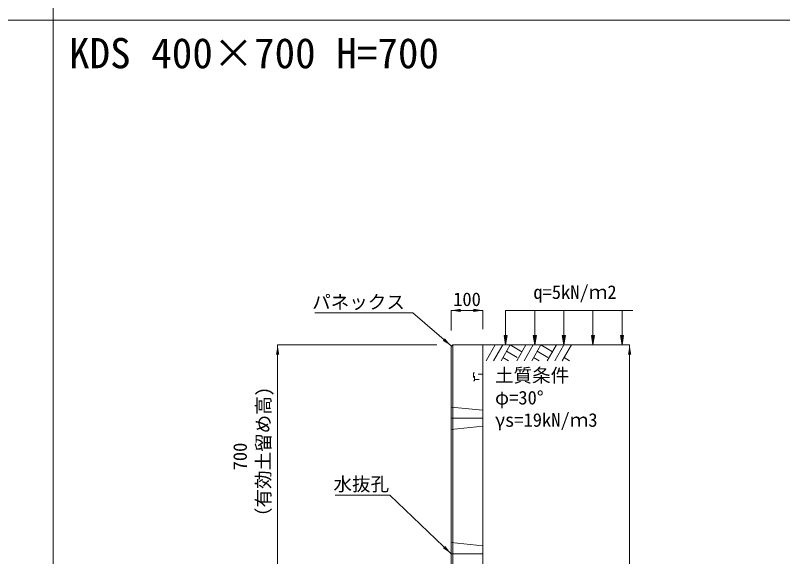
# Model space of a CAD drawing. Units: millimetres at full size. Extents: x 172874 to 217143, y 854931 to 903297.
# Drawn here: x 183556 to 185966, y 868247 to 869946 of the extents above; entities that cross this region are included whole.
import ezdxf
from ezdxf.enums import TextEntityAlignment as Align

# ---------------------------------------------------------------- set-up
doc = ezdxf.new("R2010")
doc.units = ezdxf.units.MM
doc.header["$LTSCALE"] = 20
for name, pattern in [('DASHED', [7.5, 6, -1.5]), ('USER1', [28.575, 19.05, -3.175, 3.175, -3.175]), ('USER3', [1.35, 0.75, -0.6])]:
    doc.linetypes.add(name, pattern=pattern)
for name, color, linetype, lineweight in [('0_2', 7, 'Continuous', 20), ('パネックスKDS', 2, 'Continuous', 13), ('図枠', 5, 'Continuous', 13), ('寸法線', 7, 'Continuous', 13), ('引出線', 4, 'Continuous', 13), ('補助線', 8, 'Continuous', 13), ('ｲﾝｻｰﾄ', 3, 'USER3', 5), ('ﾊｯﾁﾝｸﾞ', 7, 'Continuous', 5)]:
    doc.layers.add(name, color=color, linetype=linetype, lineweight=lineweight)
doc.layers.add('文字', color=7, linetype='Continuous')
doc.styles.add('ＭＳ ゴシック', font='')
doc.styles.get('ＭＳ ゴシック').set_extended_font_data('MS Gothic')

# ---------------------------------------------------------------- blocks, each defined once
blk = doc.blocks.new('filled_arrow')
at = {"color": 0, "linetype": 'Continuous', "lineweight": -2}
blk.add_solid([(7.5, 1.25), (0, 0), (7.5, -1.25)], dxfattribs=at)

msp = doc.modelspace()

# ---------------------------------------------------------------- hatches: boundary and pattern name
at = {"layer": '寸法線'}
for points in [[(185101.11, 868941.42), (185096.11, 868911.42), (185091.11, 868941.42)], [(185192.53, 868941.42), (185187.53, 868911.42), (185182.53, 868941.42)], [(185283.94, 868941.42), (185278.94, 868911.42), (185273.94, 868941.42)], [(185375.35, 868941.42), (185370.35, 868911.42), (185365.35, 868941.42)], [(185466.77, 868941.42), (185461.77, 868911.42), (185456.77, 868941.42)], [(185466.77, 868941.42), (185461.77, 868911.42), (185456.77, 868941.42)]]:
    msp.add_hatch(color=256, dxfattribs=at).paths.add_polyline_path(points)

# ---------------------------------------------------------------- linework, layer by layer
at = {"layer": '0_2'}
msp.add_line((185004.7, 868911.42), (185404.7, 868911.42), dxfattribs=at)
at = {"layer": 'パネックスKDS'}
for p, q in [((184924.7, 868906.42), (184929.7, 868911.42)), ((184924.7, 868211.42), (184924.7, 868906.42)), ((184929.7, 868911.42), (185024.7, 868911.42)), ((185024.7, 867331.42), (185024.7, 868911.42))]:
    msp.add_line(p, q, dxfattribs=at)
at = {"layer": 'パネックスKDS', "lineweight": 5}
msp.add_line((184929.7, 868211.42), (184929.7, 868911.42), dxfattribs=at)
at = {"layer": 'パネックスKDS', "linetype": 'DASHED', "lineweight": 9}
for p, q in [((184924.7, 868716.42), (185024.7, 868706.42)), ((184924.7, 868646.42), (185024.7, 868656.42)), ((184924.7, 868291.42), (185024.7, 868281.42))]:
    msp.add_line(p, q, dxfattribs=at)
at = {"layer": '図枠'}
for p, q in [((183674.21, 874031.02), (183674.21, 854931.02)), ((172874.21, 869931.02), (193274.21, 869931.02))]:
    msp.add_line(p, q, dxfattribs=at)
at = {"layer": '寸法線'}
for p, q in [((184924.7, 869019.97), (185024.7, 869019.97)), ((184924.7, 868956.42), (184924.7, 869019.97)), ((185024.7, 868961.42), (185024.7, 869019.97)), ((184379.7, 868211.42), (184379.7, 868911.42)), ((184879.7, 868911.42), (184379.7, 868911.42)), ((185074.7, 868911.42), (185485.54, 868911.42)), ((185485.54, 867331.42), (185485.54, 868911.42))]:
    msp.add_line(p, q, dxfattribs=at)
at = {"layer": '寸法線', "lineweight": 9}
for p, q in [((185496.11, 869019.97), (185096.11, 869019.97)), ((185096.11, 868941.42), (185096.11, 869019.97)), ((185187.53, 868941.42), (185187.53, 869019.97)), ((185278.94, 868941.42), (185278.94, 869019.97)), ((185370.35, 868941.42), (185370.35, 869019.97)), ((185461.77, 868941.42), (185461.77, 869019.97))]:
    msp.add_line(p, q, dxfattribs=at)
for points in [[(185101.11, 868941.42), (185096.11, 868911.42), (185091.11, 868941.42)], [(185192.53, 868941.42), (185187.53, 868911.42), (185182.53, 868941.42)], [(185283.94, 868941.42), (185278.94, 868911.42), (185273.94, 868941.42)], [(185375.35, 868941.42), (185370.35, 868911.42), (185365.35, 868941.42)], [(185466.77, 868941.42), (185461.77, 868911.42), (185456.77, 868941.42)], [(185466.77, 868941.42), (185461.77, 868911.42), (185456.77, 868941.42)]]:
    msp.add_lwpolyline(points, close=True, dxfattribs=at)
at = {"layer": '引出線'}
for points in [[(184924.7, 868908.92), (184804.49, 869012.38), (184496.24, 869012.38)], [(184924.7, 868256.42), (184732.24, 868439.87), (184560.5, 868439.87)]]:
    msp.add_lwpolyline(points, dxfattribs=at)
at = {"layer": '補助線', "linetype": 'USER1'}
for p, q in [((184924.7, 868681.42), (185024.7, 868681.42)), ((184924.7, 868256.42), (185024.7, 868256.42))]:
    msp.add_line(p, q, dxfattribs=at)
at = {"layer": 'ｲﾝｻｰﾄ'}
for p, q in [((184994.7, 868823.92), (184994.7, 868798.92)), ((184997.7, 868823.92), (184994.7, 868823.92)), ((184997.7, 868798.92), (184997.7, 868823.92)), ((185024.7, 868819.92), (184997.7, 868819.92)), ((184994.7, 868798.92), (184997.7, 868798.92)), ((184997.7, 868802.92), (185024.7, 868802.92))]:
    msp.add_line(p, q, dxfattribs=at)
at = {"layer": 'ﾊｯﾁﾝｸﾞ', "lineweight": 9}
for p, q in [((185063.35, 868911.41), (185034.7, 868861.79)), ((185086.97, 868911.41), (185058.32, 868861.79)), ((185110.59, 868911.41), (185081.94, 868861.79)), ((185110.59, 868911.41), (185147.16, 868890.3)), ((185159.35, 868911.41), (185130.7, 868861.79)), ((185182.97, 868911.41), (185154.32, 868861.79)), ((185206.59, 868911.41), (185177.94, 868861.79)), ((185206.59, 868911.41), (185243.16, 868890.3)), ((185255.35, 868911.41), (185226.7, 868861.79)), ((185278.97, 868911.41), (185250.32, 868861.79)), ((185302.59, 868911.41), (185273.94, 868861.79)), ((185099.17, 868891.63), (185132.58, 868872.34)), ((185195.17, 868891.63), (185228.58, 868872.34)), ((185087.75, 868871.85), (185105.16, 868861.79)), ((185183.75, 868871.85), (185201.16, 868861.79)), ((185279.75, 868871.85), (185297.16, 868861.79))]:
    msp.add_line(p, q, dxfattribs=at)

# ---------------------------------------------------------------- block references
at = {"layer": '寸法線', "xscale": 4, "yscale": 4}
msp.add_blockref('filled_arrow', (184924.7, 869019.97), dxfattribs=at)
for p, rotation in [((185024.7, 869019.97), 180), ((184379.7, 868911.42), 270), ((185485.54, 868911.42), 270)]:
    msp.add_blockref('filled_arrow', p, dxfattribs=dict(at, rotation=rotation))
at = {"layer": '引出線', "xscale": 4, "yscale": 4}
for p, rotation in [((184924.7, 868908.92), 139.3), ((184924.7, 868256.42), 136.4)]:
    msp.add_blockref('filled_arrow', p, dxfattribs=dict(at, rotation=rotation))

# ---------------------------------------------------------------- texts
at = {"layer": '寸法線', "style": 'ＭＳ ゴシック'}
msp.add_text('100', height=42.72, dxfattribs=at).set_placement((184974.7, 869054.97), align=Align.MIDDLE_CENTER)
for s, p in [('土質条件', (185062.67, 868837.43)), ('φ=30°', (185062.67, 868767.43)), ('γs=19kN/ｍ3', (185062.67, 868697.43))]:
    msp.add_text(s, height=42.72, dxfattribs=at).set_placement(p, align=Align.TOP_LEFT)
for s, p in [('（有効土留め高)', (184368.9, 868342.89)), ('700', (184295.78, 868517.71))]:
    msp.add_text(s, height=42.72, rotation=90, dxfattribs=at).set_placement(p, align=Align.BOTTOM_LEFT)
at = {"layer": '引出線', "style": 'ＭＳ ゴシック'}
for s, p in [('パネックス', (184779.49, 869067.52)), ('水抜孔', (184729.99, 868496.15))]:
    msp.add_text(s, height=42.72, dxfattribs=at).set_placement(p, align=Align.TOP_RIGHT)
at = {"layer": '文字', "style": 'ＭＳ ゴシック'}
for s, height, p in [('KDS 400×700 H=700', 94.94, (183724.21, 869751.52)), ('q=5kN/ｍ2', 42.72, (185183, 869043.24))]:
    msp.add_text(s, height=height, dxfattribs=at).set_placement(p, align=Align.BOTTOM_LEFT)

doc.saveas('drawing.dxf')
